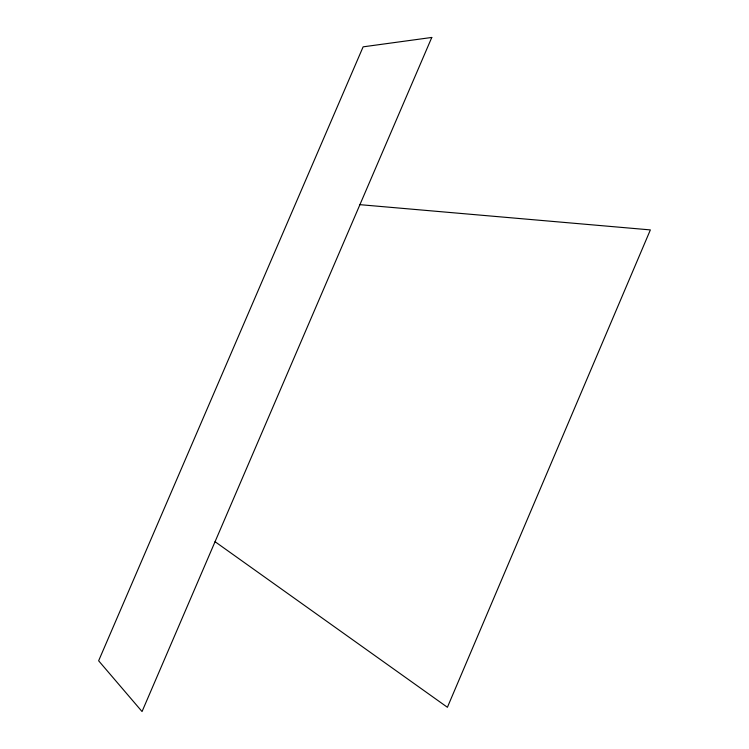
<?xml version="1.0" encoding="UTF-8"?>
<svg xmlns="http://www.w3.org/2000/svg" width="749" height="749" viewBox="0 0 749 749"><rect width="100%" height="100%" fill="white"/><g stroke="black" fill="none" stroke-linecap="round" stroke-linejoin="round"><path stroke-width="1.12" d="M359.923 204.664L650.366 229.906L447.406 707.281L215.057 541.705M431.789 37.45L142.048 711.55L98.634 660.777L363.125 46.841L431.789 37.45"/></g></svg>
